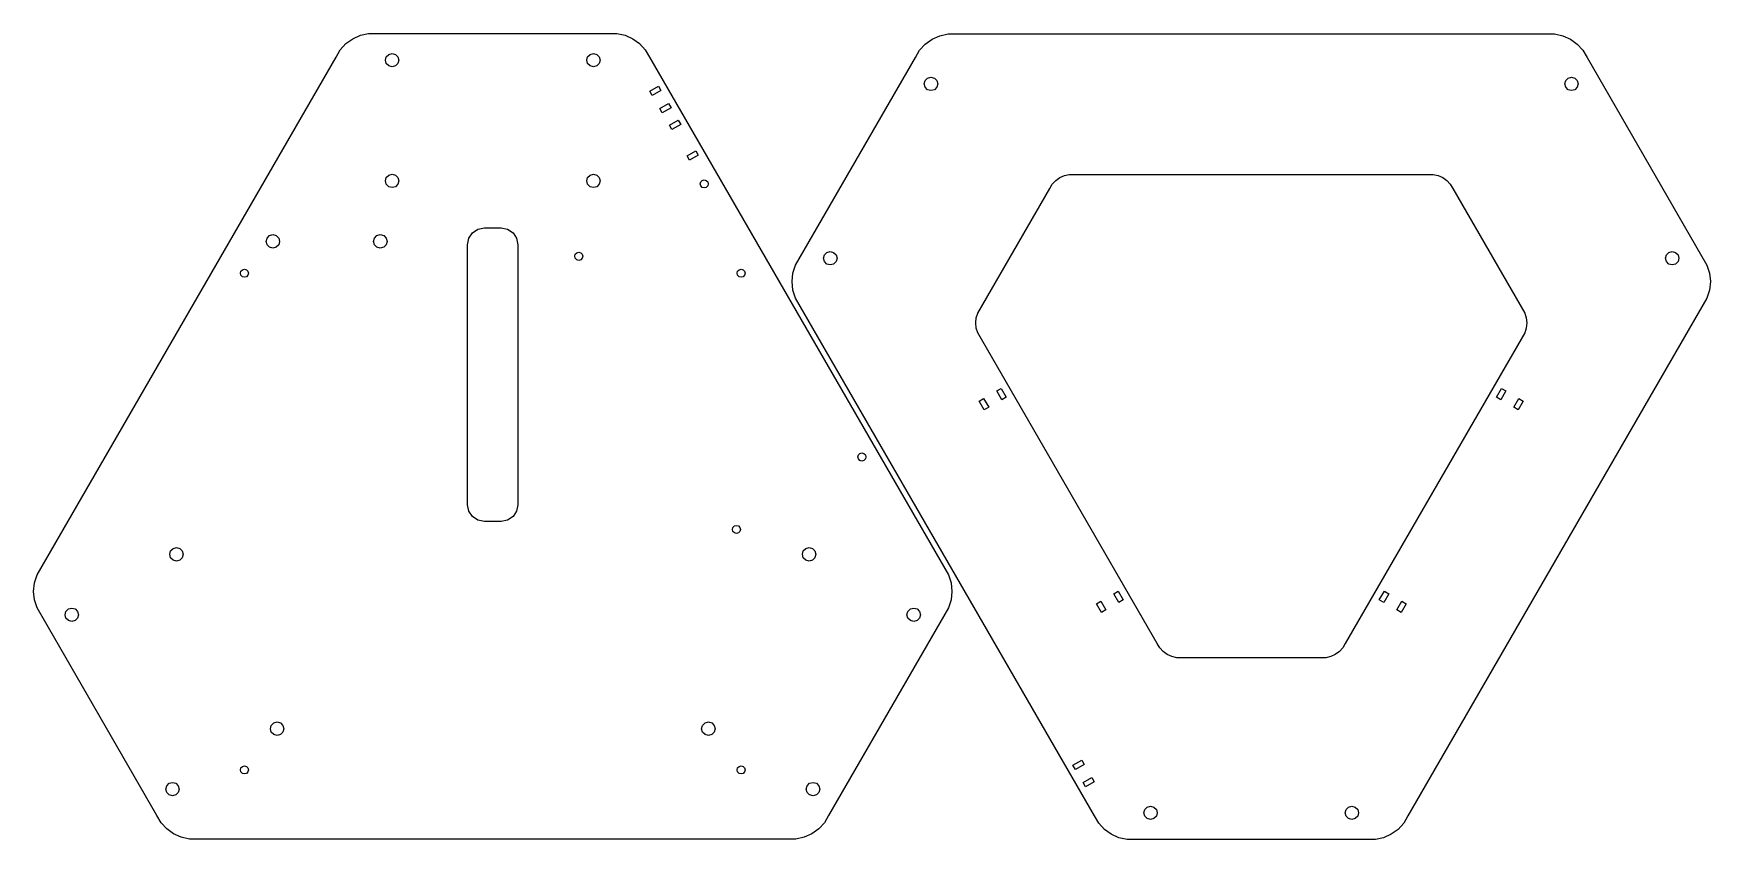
# Model space of a CAD drawing. Extents: x -137 to 363, y -105 to 135.
import ezdxf

# ---------------------------------------------------------------- set-up
doc = ezdxf.new("R2010")
doc.units = 0
doc.layers.get('0').update_dxf_attribs({"linetype": 'CONTINUOUS'})

msp = doc.modelspace()

# ---------------------------------------------------------------- linework, layer by layer
at = {"color": 7}
for points in [[(-136.82, -30.807), (-136.558, -28.312), (-135.783, -25.926), (-46.693, 128.381), (-45.438, 130.553), (-43.76, 132.418), (-41.73, 133.892), (-39.438, 134.913), (-36.984, 135.434), (36.984, 135.434), (39.438, 134.913), (41.73, 133.892), (43.76, 132.418), (45.438, 130.553), (46.693, 128.381), (135.783, -25.926), (136.558, -28.312), (136.82, -30.807), (136.558, -33.302), (135.783, -35.688), (100.052, -97.575), (98.797, -99.747), (97.119, -101.612), (95.089, -103.086), (92.797, -104.107), (90.343, -104.628), (-90.343, -104.628), (-92.797, -104.107), (-95.089, -103.086), (-97.119, -101.612), (-98.797, -99.747), (-100.052, -97.575), (-135.783, -35.688), (-136.558, -33.302), (-136.82, -30.807)], [(89.17, 61.497), (89.432, 63.992), (90.207, 66.378), (125.938, 128.265), (127.193, 130.437), (128.871, 132.302), (130.901, 133.776), (133.193, 134.797), (135.647, 135.318), (316.333, 135.318), (318.787, 134.797), (321.079, 133.776), (323.109, 132.302), (324.787, 130.437), (326.042, 128.265), (361.773, 66.378), (362.548, 63.992), (362.81, 61.497), (362.548, 59.002), (361.773, 56.616), (272.683, -97.691), (271.428, -99.863), (269.75, -101.728), (267.72, -103.202), (265.428, -104.223), (262.974, -104.744), (189.006, -104.744), (186.552, -104.223), (184.26, -103.202), (182.23, -101.728), (180.552, -99.863), (179.297, -97.691), (90.207, 56.616), (89.432, 59.002), (89.17, 61.497)], [(-32, 127.5), (-31.732, 128.5), (-31, 129.232), (-30, 129.5), (-29, 129.232), (-28.268, 128.5), (-28, 127.5), (-28.268, 126.5), (-29, 125.768), (-30, 125.5), (-31, 125.768), (-31.732, 126.5), (-32, 127.5)], [(28, 127.5), (28.268, 128.5), (29, 129.232), (30, 129.5), (31, 129.232), (31.732, 128.5), (32, 127.5), (31.732, 126.5), (31, 125.768), (30, 125.5), (29, 125.768), (28.268, 126.5), (28, 127.5)], [(128.572, 120.421), (128.84, 121.421), (129.572, 122.153), (130.572, 122.421), (131.572, 122.153), (132.304, 121.421), (132.572, 120.421), (132.304, 119.421), (131.572, 118.689), (130.572, 118.421), (129.572, 118.689), (128.84, 119.421), (128.572, 120.421)], [(319.408, 120.421), (319.676, 121.421), (320.408, 122.153), (321.408, 122.421), (322.408, 122.153), (323.14, 121.421), (323.408, 120.421), (323.14, 119.421), (322.408, 118.689), (321.408, 118.421), (320.408, 118.689), (319.676, 119.421), (319.408, 120.421)], [(46.767, 118.283), (49.365, 119.783), (50.115, 118.484), (47.517, 116.984), (46.767, 118.283)], [(49.767, 113.087), (52.365, 114.587), (53.115, 113.288), (50.517, 111.788), (49.767, 113.087)], [(52.642, 108.108), (55.24, 109.608), (55.99, 108.309), (53.392, 106.809), (52.642, 108.108)], [(57.892, 99.014), (60.49, 100.514), (61.24, 99.215), (58.642, 97.715), (57.892, 99.014)], [(-32, 91.5), (-31.732, 92.5), (-31, 93.232), (-30, 93.5), (-29, 93.232), (-28.268, 92.5), (-28, 91.5), (-28.268, 90.5), (-29, 89.768), (-30, 89.5), (-31, 89.768), (-31.732, 90.5), (-32, 91.5)], [(28, 91.5), (28.268, 92.5), (29, 93.232), (30, 93.5), (31, 93.232), (31.732, 92.5), (32, 91.5), (31.732, 90.5), (31, 89.768), (30, 89.5), (29, 89.768), (28.268, 90.5), (28, 91.5)], [(61.81, 90.632), (61.97, 91.232), (62.41, 91.671), (63.01, 91.832), (63.609, 91.671), (64.049, 91.232), (64.209, 90.632), (64.049, 90.032), (63.61, 89.593), (63.009, 89.432), (62.41, 89.593), (61.97, 90.032), (61.81, 90.632)], [(143.898, 49.174), (144.055, 50.671), (144.52, 52.103), (165.959, 89.235), (166.712, 90.538), (167.719, 91.657), (168.937, 92.542), (170.312, 93.154), (171.784, 93.467), (280.196, 93.467), (281.668, 93.154), (283.043, 92.542), (284.261, 91.657), (285.268, 90.538), (286.021, 89.235), (307.46, 52.103), (307.925, 50.671), (308.082, 49.174), (307.925, 47.677), (307.46, 46.246), (254.006, -46.339), (253.253, -47.642), (252.246, -48.761), (251.028, -49.645), (249.653, -50.258), (248.18, -50.57), (203.8, -50.57), (202.327, -50.258), (200.952, -49.645), (199.734, -48.761), (198.727, -47.642), (197.974, -46.339), (144.52, 46.246), (144.055, 47.677), (143.898, 49.174)], [(-67.5, 73.5), (-67.232, 74.5), (-66.5, 75.232), (-65.5, 75.5), (-64.5, 75.232), (-63.768, 74.5), (-63.5, 73.5), (-63.768, 72.5), (-64.5, 71.768), (-65.5, 71.5), (-66.5, 71.768), (-67.232, 72.5), (-67.5, 73.5)], [(-35.5, 73.5), (-35.232, 74.5), (-34.5, 75.232), (-33.5, 75.5), (-32.5, 75.232), (-31.768, 74.5), (-31.5, 73.5), (-31.768, 72.5), (-32.5, 71.768), (-33.5, 71.5), (-34.5, 71.768), (-35.232, 72.5), (-35.5, 73.5)], [(-7.5, -5), (-7.5, 72.5), (-7.119, 74.413), (-6.036, 76.036), (-4.413, 77.119), (-2.5, 77.5), (2.5, 77.5), (4.413, 77.119), (6.036, 76.036), (7.119, 74.413), (7.5, 72.5), (7.5, -5), (7.119, -6.913), (6.036, -8.536), (4.413, -9.619), (2.5, -10), (-2.5, -10), (-4.413, -9.619), (-6.036, -8.536), (-7.119, -6.913), (-7.5, -5)], [(24.415, 69.042), (24.575, 69.642), (25.015, 70.081), (25.615, 70.242), (26.214, 70.081), (26.654, 69.642), (26.814, 69.042), (26.654, 68.442), (26.215, 68.003), (25.614, 67.842), (25.015, 68.003), (24.575, 68.442), (24.415, 69.042)], [(98.572, 68.459), (98.84, 69.459), (99.572, 70.191), (100.572, 70.459), (101.572, 70.191), (102.304, 69.459), (102.572, 68.459), (102.304, 67.459), (101.572, 66.727), (100.572, 66.459), (99.572, 66.727), (98.84, 67.459), (98.572, 68.459)], [(349.408, 68.459), (349.676, 69.459), (350.408, 70.191), (351.408, 70.459), (352.408, 70.191), (353.14, 69.459), (353.408, 68.459), (353.14, 67.459), (352.408, 66.727), (351.408, 66.459), (350.408, 66.727), (349.676, 67.459), (349.408, 68.459)], [(-75.2, 64), (-75.039, 64.6), (-74.6, 65.039), (-74, 65.2), (-73.4, 65.039), (-72.961, 64.6), (-72.8, 64), (-72.961, 63.4), (-73.4, 62.961), (-74, 62.8), (-74.6, 62.961), (-75.039, 63.4), (-75.2, 64)], [(72.8, 64), (72.961, 64.6), (73.4, 65.039), (74, 65.2), (74.6, 65.039), (75.039, 64.6), (75.2, 64), (75.039, 63.4), (74.6, 62.961), (74, 62.8), (73.4, 62.961), (72.961, 63.4), (72.8, 64)], [(144.959, 25.909), (146.258, 26.659), (147.758, 24.061), (146.459, 23.311), (144.959, 25.909)], [(150.155, 28.909), (151.454, 29.659), (152.954, 27.061), (151.655, 26.311), (150.155, 28.909)], [(299.026, 27.061), (300.526, 29.659), (301.825, 28.909), (300.325, 26.311), (299.026, 27.061)], [(304.222, 24.061), (305.722, 26.659), (307.021, 25.909), (305.521, 23.311), (304.222, 24.061)], [(108.8, 9.243), (108.96, 9.843), (109.4, 10.282), (110, 10.443), (110.599, 10.282), (111.039, 9.843), (111.199, 9.243), (111.039, 8.643), (110.6, 8.204), (109.999, 8.043), (109.4, 8.204), (108.96, 8.643), (108.8, 9.243)], [(71.405, -12.347), (71.565, -11.747), (72.005, -11.308), (72.605, -11.147), (73.204, -11.308), (73.644, -11.747), (73.804, -12.347), (73.644, -12.947), (73.205, -13.386), (72.604, -13.547), (72.005, -13.386), (71.565, -12.947), (71.405, -12.347)], [(-96.241, -19.769), (-95.973, -18.769), (-95.241, -18.037), (-94.241, -17.769), (-93.241, -18.037), (-92.509, -18.769), (-92.241, -19.769), (-92.509, -20.769), (-93.241, -21.501), (-94.241, -21.769), (-95.241, -21.501), (-95.973, -20.769), (-96.241, -19.769)], [(92.241, -19.769), (92.509, -18.769), (93.241, -18.037), (94.241, -17.769), (95.241, -18.037), (95.973, -18.769), (96.241, -19.769), (95.973, -20.769), (95.241, -21.501), (94.241, -21.769), (93.241, -21.501), (92.509, -20.769), (92.241, -19.769)], [(179.834, -34.497), (181.133, -33.747), (182.633, -36.345), (181.334, -37.095), (179.834, -34.497)], [(185.03, -31.497), (186.329, -30.747), (187.829, -33.345), (186.53, -34.095), (185.03, -31.497)], [(264.151, -33.345), (265.651, -30.747), (266.95, -31.497), (265.45, -34.095), (264.151, -33.345)], [(269.347, -36.345), (270.847, -33.747), (272.146, -34.497), (270.646, -37.095), (269.347, -36.345)], [(-127.418, -37.769), (-127.15, -36.769), (-126.418, -36.037), (-125.418, -35.769), (-124.418, -36.037), (-123.686, -36.769), (-123.418, -37.769), (-123.686, -38.769), (-124.418, -39.501), (-125.418, -39.769), (-126.418, -39.501), (-127.15, -38.769), (-127.418, -37.769)], [(123.418, -37.769), (123.686, -36.769), (124.418, -36.037), (125.418, -35.769), (126.418, -36.037), (127.15, -36.769), (127.418, -37.769), (127.15, -38.769), (126.418, -39.501), (125.418, -39.769), (124.418, -39.501), (123.686, -38.769), (123.418, -37.769)], [(-66.241, -71.731), (-65.973, -70.731), (-65.241, -69.999), (-64.241, -69.731), (-63.241, -69.999), (-62.509, -70.731), (-62.241, -71.731), (-62.509, -72.731), (-63.241, -73.463), (-64.241, -73.731), (-65.241, -73.463), (-65.973, -72.731), (-66.241, -71.731)], [(62.241, -71.731), (62.509, -70.731), (63.241, -69.999), (64.241, -69.731), (65.241, -69.999), (65.973, -70.731), (66.241, -71.731), (65.973, -72.731), (65.241, -73.463), (64.241, -73.731), (63.241, -73.463), (62.509, -72.731), (62.241, -71.731)], [(-75.2, -84), (-75.039, -83.4), (-74.6, -82.961), (-74, -82.8), (-73.4, -82.961), (-72.961, -83.4), (-72.8, -84), (-72.961, -84.6), (-73.4, -85.039), (-74, -85.2), (-74.6, -85.039), (-75.039, -84.6), (-75.2, -84)], [(72.8, -84), (72.961, -83.4), (73.4, -82.961), (74, -82.8), (74.6, -82.961), (75.039, -83.4), (75.2, -84), (75.039, -84.6), (74.6, -85.039), (74, -85.2), (73.4, -85.039), (72.961, -84.6), (72.8, -84)], [(172.875, -82.598), (175.473, -81.098), (176.223, -82.397), (173.625, -83.897), (172.875, -82.598)], [(-97.418, -89.731), (-97.15, -88.731), (-96.418, -87.999), (-95.418, -87.731), (-94.418, -87.999), (-93.686, -88.731), (-93.418, -89.731), (-93.686, -90.731), (-94.418, -91.463), (-95.418, -91.731), (-96.418, -91.463), (-97.15, -90.731), (-97.418, -89.731)], [(93.418, -89.731), (93.686, -88.731), (94.418, -87.999), (95.418, -87.731), (96.418, -87.999), (97.15, -88.731), (97.418, -89.731), (97.15, -90.731), (96.418, -91.463), (95.418, -91.731), (94.418, -91.463), (93.686, -90.731), (93.418, -89.731)], [(175.875, -87.794), (178.473, -86.294), (179.223, -87.593), (176.625, -89.093), (175.875, -87.794)], [(193.99, -96.81), (194.258, -95.81), (194.99, -95.078), (195.99, -94.81), (196.99, -95.078), (197.722, -95.81), (197.99, -96.81), (197.722, -97.81), (196.99, -98.542), (195.99, -98.81), (194.99, -98.542), (194.258, -97.81), (193.99, -96.81)], [(253.99, -96.81), (254.258, -95.81), (254.99, -95.078), (255.99, -94.81), (256.99, -95.078), (257.722, -95.81), (257.99, -96.81), (257.722, -97.81), (256.99, -98.542), (255.99, -98.81), (254.99, -98.542), (254.258, -97.81), (253.99, -96.81)]]:
    msp.add_lwpolyline(points, dxfattribs=at)

doc.saveas('drawing.dxf')
